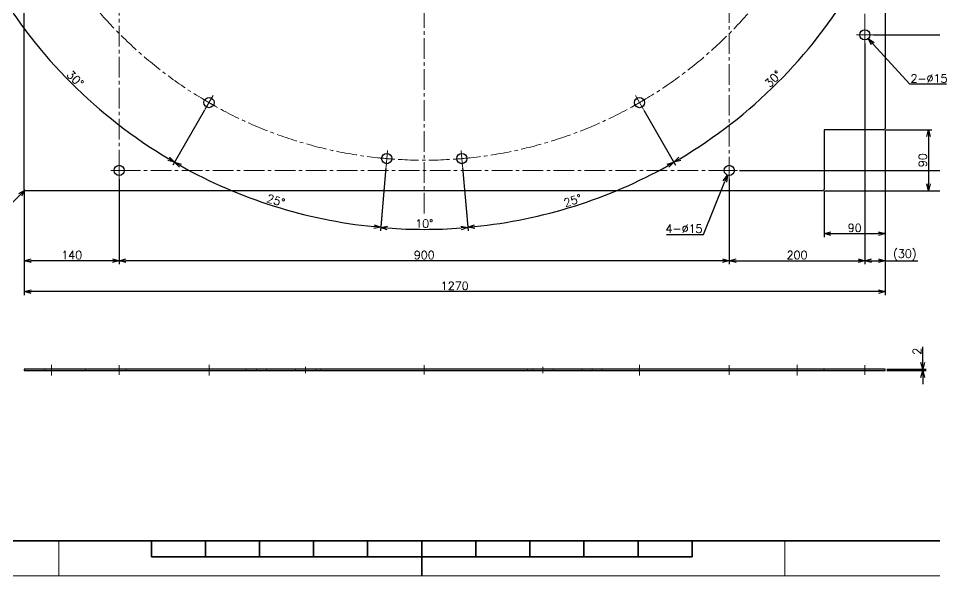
# Model space of a CAD drawing. Header units: millimetres. Extents: x 0 to 3313, y -19 to 2332.
# Drawn here: x 1113 to 2465, y 0 to 823 of the extents above; entities that cross this region are included whole.
import ezdxf

# ---------------------------------------------------------------- set-up
doc = ezdxf.new("R2010")
doc.units = ezdxf.units.MM
doc.header["$LTSCALE"] = 1.6
doc.header["$PDMODE"] = 99
doc.header["$PDSIZE"] = 1
doc.linetypes.add('CENTER2', pattern=[28.575000000000003, 19.05, -3.175, 3.175, -3.175])
doc.linetypes.add('HIDDEN', pattern=[9.524999999999999, 6.35, -3.175])
for name, color, linetype, lineweight in [('04_HIDDEN', 2, 'HIDDEN', 13), ('05_CENTER', 4, 'CENTER2', 13), ('08_DIM', 3, 'Continuous', 13), ('90_FRAME', 5, 'Continuous', 35)]:
    doc.layers.add(name, color=color, linetype=linetype, lineweight=lineweight)
doc.layers.add('10_DRAFT', color=8, linetype='Continuous', lineweight=0, plot=False)
doc.layers.add('91_BLANK', color=5, linetype='Continuous', lineweight=0, plot=False)
doc.styles.add('KSS_TXT', font='txt.shx', dxfattribs={"bigfont": 'extfont2.shx'})
doc.dimstyles.new('KSS_DIM', dxfattribs={"dimscale": 4, "dimtxt": 3, "dimasz": 2.5, "dimexe": 1.25, "dimexo": 0.625, "dimtad": 1, "dimdsep": 46, "dimtxsty": 'KSS_TXT', "dimblk": 'OPEN30', "dimcen": 0, "dimazin": 2, "dimtfac": 0.75, "dimtmove": 0, "dimatfit": 3, "dimldrblk": 'OPEN30', "dimfxl": 1.25, "dimtolj": 1, "dimarcsym": 0})
doc.dimstyles.new('KSS_DIM$3', dxfattribs={"dimscale": 4, "dimtxt": 3, "dimasz": 2.5, "dimexe": 1.25, "dimexo": 0.625, "dimtad": 1, "dimtih": 1, "dimtoh": 1, "dimdsep": 46, "dimtxsty": 'KSS_TXT', "dimblk": 'OPEN30', "dimcen": 0, "dimazin": 2, "dimtfac": 0.75, "dimtofl": 0, "dimtmove": 0, "dimatfit": 3, "dimldrblk": 'OPEN30', "dimfxl": 1.25, "dimtolj": 1, "dimarcsym": 0})

# ---------------------------------------------------------------- blocks, each defined once
blk = doc.blocks.new('_Open30')
at = {"color": 0, "linetype": 'ByBlock', "lineweight": -2}
for p, q in [((-1, 0.26794919), (0, 0)), ((0, 0), (-1, -0.26794919)), ((0, 0), (-1, 0))]:
    blk.add_line(p, q, dxfattribs=at)
blk = doc.blocks.new('*D160')
at = {"layer": '08_DIM', "color": 0, "lineweight": -2, "transparency": 16777216}
for p, q in [((1655.370303333662, 602.6057157614425), (1647.188004083825, 509.0816073788963)), ((1768.35089605352, 602.6057157614425), (1776.533195303358, 509.0816073788963))]:
    blk.add_line(p, q, dxfattribs=at)
blk.add_arc((1711.860599693591, 1248.292757754303), 737.0348168800682, 265.7773882276167, 274.2226117723834, dxfattribs=at)
at = {"layer": 'Defpoints', "color": 0, "transparency": 16777216}
for p in [(1657.444576997012, 626.31477222378), (1766.276622390171, 626.31477222378), (1655.588192690531, 605.096202506672), (1768.133006696651, 605.096202506672), (1690.424149340767, 511.5697433929307)]:
    blk.add_point(p, dxfattribs=at)
at = {"layer": '08_DIM', "color": 0, "lineweight": -2, "transparency": 16777216, "xscale": 10, "yscale": 10, "zscale": 10}
for p, rotation in [((1647.623782797563, 514.062580869355), 175.3886941138098), ((1776.09741658962, 514.062580869355), 4.611305886190208)]:
    blk.add_blockref('_Open30', p, dxfattribs=dict(at, rotation=rotation))
at = {"layer": '08_DIM', "color": 0, "transparency": 16777216, "insert": (1711.860599693591, 519.7579408742346), "char_height": 12, "attachment_point": 5, "style": 'KSS_TXT'}
blk.add_mtext('\\A1;10%%d', dxfattribs=at)
blk = doc.blocks.new('*D161')
at = {"layer": '08_DIM', "color": 0, "lineweight": -2, "transparency": 16777216}
for p, q in [((1387.785693938876, 686.9785555570429), (1340.969051879856, 605.889752871127)), ((1655.370303333662, 602.6057157614425), (1647.209943038945, 509.3323707833882))]:
    blk.add_line(p, q, dxfattribs=at)
blk.add_arc((1711.860599696426, 1248.292757786708), 736.7830956326379, 240.7776538256202, 264.2223461743603, dxfattribs=at)
at = {"layer": 'Defpoints', "color": 0, "transparency": 16777216}
for p in [(1399.685505462719, 707.5896337168151), (1389.035693938877, 689.1436190665036), (1657.444576997012, 626.31477222378), (1655.588192690531, 605.096202506672), (1439.83575155262, 563.5652119684079)]:
    blk.add_point(p, dxfattribs=at)
at = {"layer": '08_DIM', "color": 0, "lineweight": -2, "transparency": 16777216, "xscale": 10, "yscale": 10, "zscale": 10}
for p, rotation in [((1343.469051879857, 610.2198798900482), 150.3888269127989), ((1647.645721752683, 514.313344273847), 354.6111730871816)]:
    blk.add_blockref('_Open30', p, dxfattribs=dict(at, rotation=rotation))
at = {"layer": '08_DIM', "color": 0, "transparency": 16777216, "insert": (1492.864155040311, 553.7247721797622), "char_height": 12, "attachment_point": 5, "rotation": 342.4999999999902, "style": 'KSS_TXT'}
blk.add_mtext('\\A1;25%%d', dxfattribs=at)
blk = doc.blocks.new('*D162')
at = {"layer": '08_DIM', "color": 0, "lineweight": -2, "transparency": 16777216}
for p, q in [((1150.546397461201, 924.2178520471708), (1069.612581655283, 877.4906917050887)), ((1387.785693938876, 686.9785555570429), (1341.058533601273, 606.0447397589719))]:
    blk.add_line(p, q, dxfattribs=at)
blk.add_arc((1711.860599714504, 1248.29275781802), 736.6041322259579, 210.7778427652725, 239.2221572347008, dxfattribs=at)
at = {"layer": 'Defpoints', "color": 0, "transparency": 16777216}
for p in [(1171.157475620981, 936.1176635710062), (1152.711460970662, 925.4678520471707), (1147.589097444247, 774.8127483793705), (1399.685505462719, 707.5896337168151), (1389.035693938877, 689.1436190665036)]:
    blk.add_point(p, dxfattribs=at)
at = {"layer": '08_DIM', "color": 0, "lineweight": -2, "transparency": 16777216, "xscale": 10, "yscale": 10, "zscale": 10}
for p, rotation in [((1073.942708674206, 879.9906917050884), 120.3889213826341), ((1343.558533601275, 610.3748667778931), 329.6110786173392)]:
    blk.add_blockref('_Open30', p, dxfattribs=dict(at, rotation=rotation))
at = {"layer": '08_DIM', "color": 0, "transparency": 16777216, "insert": (1197.013230407463, 733.4453885112183), "char_height": 12, "attachment_point": 5, "rotation": 314.99999999998664, "style": 'KSS_TXT'}
blk.add_mtext('\\A1;30%%d', dxfattribs=at)
blk = doc.blocks.new('*D164')
at = {"layer": '08_DIM', "color": 0, "lineweight": -2, "transparency": 16777216}
for p, q in [((2035.935505455954, 686.9785555570429), (2082.709097410881, 605.9643178386873)), ((1768.35089605352, 602.6057157614425), (1776.503752220848, 509.4181433519414))]:
    blk.add_line(p, q, dxfattribs=at)
blk.add_arc((1711.86059968939, 1248.292757802318), 736.6969954424774, 275.7777447139845, 299.222255286035, dxfattribs=at)
at = {"layer": 'Defpoints', "color": 0, "transparency": 16777216}
for p in [(2024.03569393211, 707.5896337168151), (2034.685505455953, 689.1436190665036), (1766.276622390171, 626.31477222378), (1768.133006696651, 605.096202506672), (1881.754618766766, 531.4535252154641)]:
    blk.add_point(p, dxfattribs=at)
at = {"layer": '08_DIM', "color": 0, "lineweight": -2, "transparency": 16777216, "xscale": 10, "yscale": 10, "zscale": 10}
for p, rotation in [((2080.209097410879, 610.2944448576085), 29.61112764302874), ((1776.06797350711, 514.3991168424001), 185.3888723569908)]:
    blk.add_blockref('_Open30', p, dxfattribs=dict(at, rotation=rotation))
at = {"layer": '08_DIM', "color": 0, "transparency": 16777216, "insert": (1930.831153518986, 553.8068874061917), "char_height": 12, "attachment_point": 5, "rotation": 17.50000000000975, "style": 'KSS_TXT'}
blk.add_mtext('\\A1;25%%d', dxfattribs=at)
blk = doc.blocks.new('*D165')
at = {"layer": '08_DIM', "color": 0, "lineweight": -2, "transparency": 16777216}
for p, q in [((2273.174801933628, 924.2178520471708), (2354.128613156168, 877.4791473459193)), ((2035.935505455954, 686.9785555570429), (2082.674210152726, 606.0247443423497))]:
    blk.add_line(p, q, dxfattribs=at)
blk.add_arc((1711.860599680325, 1248.29275781802), 736.6272209442967, 300.7778183843536, 329.2221816156732, dxfattribs=at)
at = {"layer": 'Defpoints', "color": 0, "transparency": 16777216}
for p in [(2252.563723773848, 936.1176635710062), (2271.009738424167, 925.4678520471707), (2024.03569393211, 707.5896337168151), (2034.685505455953, 689.1436190665036), (2185.35545026131, 684.0035685636012)]:
    blk.add_point(p, dxfattribs=at)
at = {"layer": '08_DIM', "color": 0, "lineweight": -2, "transparency": 16777216, "xscale": 10, "yscale": 10, "zscale": 10}
for p, rotation in [((2349.798486137246, 879.9791473459189), 59.61109080783869), ((2080.174210152724, 610.3548713612709), 210.388909192188)]:
    blk.add_blockref('_Open30', p, dxfattribs=dict(at, rotation=rotation))
at = {"layer": '08_DIM', "color": 0, "transparency": 16777216, "insert": (2226.724295176673, 733.429062321912), "char_height": 12, "attachment_point": 5, "rotation": 45.00000000001336, "style": 'KSS_TXT'}
blk.add_mtext('\\A1;30%%d', dxfattribs=at)
blk = doc.blocks.new('*D166')
at = {"layer": '08_DIM', "color": 0, "lineweight": -2, "transparency": 16777216}
for p, q in [((2374.692691180025, 1698.292755810361), (2511.89322077834, 1698.292755810361)), ((2506.89322077834, 1688.292755810361), (2506.89322077834, 808.2927598088053)), ((2374.692691180025, 798.2927598088053), (2511.89322077834, 798.2927598088053))]:
    blk.add_line(p, q, dxfattribs=at)
at = {"layer": 'Defpoints', "color": 0, "transparency": 16777216}
for p in [(2372.192691180025, 1698.292755810361), (2372.192691180025, 798.2927598088053), (2506.89322077834, 798.2927598088053)]:
    blk.add_point(p, dxfattribs=at)
at = {"layer": '08_DIM', "color": 0, "lineweight": -2, "transparency": 16777216, "xscale": 10, "yscale": 10, "zscale": 10}
for p, rotation in [((2506.89322077834, 1698.292755810361), 90), ((2506.89322077834, 798.2927598088053), 270)]:
    blk.add_blockref('_Open30', p, dxfattribs=dict(at, rotation=rotation))
at = {"layer": '08_DIM', "color": 0, "transparency": 16777216, "insert": (2498.39322077834, 1248.292757809583), "char_height": 12, "attachment_point": 5, "rotation": 90, "style": 'KSS_TXT'}
blk.add_mtext('\\A1;900', dxfattribs=at)
blk = doc.blocks.new('*D167')
at = {"layer": '08_DIM', "color": 0, "lineweight": -2, "transparency": 16777216}
for p, q in [((2174.692691180025, 1898.292755800604), (2572.191176310666, 1898.292755800604)), ((2567.191176310666, 608.2927597968364), (2567.191176310666, 1888.292755800604)), ((2176.701650513314, 598.2927597968364), (2572.191176310666, 598.2927597968364))]:
    blk.add_line(p, q, dxfattribs=at)
at = {"layer": 'Defpoints', "color": 0, "transparency": 16777216}
for p in [(2172.192691180025, 1898.292755800604), (2567.191176310666, 1898.292755800604), (2174.201650513314, 598.2927597968364)]:
    blk.add_point(p, dxfattribs=at)
at = {"layer": '08_DIM', "color": 0, "lineweight": -2, "transparency": 16777216, "xscale": 10, "yscale": 10, "zscale": 10}
for p, rotation in [((2567.191176310666, 1898.292755800604), 90), ((2567.191176310666, 598.2927597968364), 270)]:
    blk.add_blockref('_Open30', p, dxfattribs=dict(at, rotation=rotation))
at = {"layer": '08_DIM', "color": 0, "transparency": 16777216, "insert": (2558.691176310666, 1248.29275779872), "char_height": 12, "attachment_point": 5, "rotation": 90, "style": 'KSS_TXT'}
blk.add_mtext('\\A1;1300', dxfattribs=at)
blk = doc.blocks.new('*D168')
at = {"layer": '08_DIM', "color": 0, "lineweight": -2, "transparency": 16777216}
for p, q in [((2392.360599697207, 1928.292757807597), (2621.300832567393, 1928.292757807597)), ((2616.300832567393, 578.2927578075969), (2616.300832567393, 1918.292757807597)), ((2392.360599697207, 568.2927578075969), (2621.300832567393, 568.2927578075969))]:
    blk.add_line(p, q, dxfattribs=at)
at = {"layer": 'Defpoints', "color": 0, "transparency": 16777216}
for p in [(2389.860599697207, 1928.292757807597), (2616.300832567393, 1928.292757807597), (2389.860599697207, 568.2927578075969)]:
    blk.add_point(p, dxfattribs=at)
at = {"layer": '08_DIM', "color": 0, "lineweight": -2, "transparency": 16777216, "xscale": 10, "yscale": 10, "zscale": 10}
for p, rotation in [((2616.300832567393, 1928.292757807597), 90), ((2616.300832567393, 568.2927578075969), 270)]:
    blk.add_blockref('_Open30', p, dxfattribs=dict(at, rotation=rotation))
at = {"layer": '08_DIM', "color": 0, "transparency": 16777216, "insert": (2607.800832567393, 1248.292757807597), "char_height": 12, "attachment_point": 5, "rotation": 90, "style": 'KSS_TXT'}
blk.add_mtext('\\A1;1360', dxfattribs=at)
blk = doc.blocks.new('*D169')
at = {"layer": '08_DIM', "color": 0, "lineweight": -2, "transparency": 16777216}
for p, q in [((2391.860599697207, 657.7927578075969), (2391.860599697207, 499.8905256019671)), ((2301.860599707212, 567.7927578075969), (2301.860599707212, 499.8905256019671)), ((2311.860599707212, 504.8905256019671), (2381.860599697207, 504.8905256019671))]:
    blk.add_line(p, q, dxfattribs=at)
at = {"layer": 'Defpoints', "color": 0, "transparency": 16777216}
for p in [(2391.860599697207, 660.2927578075969), (2301.860599707212, 570.2927578075969), (2391.860599697207, 504.8905256019671)]:
    blk.add_point(p, dxfattribs=at)
at = {"layer": '08_DIM', "color": 0, "lineweight": -2, "transparency": 16777216, "xscale": 10, "yscale": 10, "zscale": 10, "rotation": 180}
blk.add_blockref('_Open30', (2301.860599707212, 504.8905256019671), dxfattribs=at)
at = {"layer": '08_DIM', "color": 0, "lineweight": -2, "transparency": 16777216, "xscale": 10, "yscale": 10, "zscale": 10}
blk.add_blockref('_Open30', (2391.860599697207, 504.8905256019671), dxfattribs=at)
at = {"layer": '08_DIM', "color": 0, "transparency": 16777216, "insert": (2346.86059970221, 513.390525601967), "char_height": 12, "attachment_point": 5, "style": 'KSS_TXT'}
blk.add_mtext('\\A1;90', dxfattribs=at)
blk = doc.blocks.new('*D170')
at = {"layer": '08_DIM', "color": 0, "lineweight": -2, "transparency": 16777216}
for p, q in [((2391.860599697207, 657.7927578075969), (2391.860599697207, 414.2920952396562)), ((1121.860599707212, 567.7927578075969), (1121.860599707212, 414.2920952396562)), ((2381.860599697207, 419.2920952396562), (1131.860599707212, 419.2920952396562))]:
    blk.add_line(p, q, dxfattribs=at)
at = {"layer": 'Defpoints', "color": 0, "transparency": 16777216}
for p in [(2391.860599697207, 660.2927578075969), (1121.860599707212, 570.2927578075969), (1121.860599707212, 419.2920952396562)]:
    blk.add_point(p, dxfattribs=at)
at = {"layer": '08_DIM', "color": 0, "lineweight": -2, "transparency": 16777216, "xscale": 10, "yscale": 10, "zscale": 10, "rotation": 180}
blk.add_blockref('_Open30', (1121.860599707212, 419.2920952396562), dxfattribs=at)
at = {"layer": '08_DIM', "color": 0, "lineweight": -2, "transparency": 16777216, "xscale": 10, "yscale": 10, "zscale": 10}
blk.add_blockref('_Open30', (2391.860599697207, 419.2920952396562), dxfattribs=at)
at = {"layer": '08_DIM', "color": 0, "transparency": 16777216, "insert": (1756.86059970221, 427.7920952396562), "char_height": 12, "attachment_point": 5, "style": 'KSS_TXT'}
blk.add_mtext('\\A1;1270', dxfattribs=at)
blk = doc.blocks.new('*D172')
at = {"layer": '08_DIM', "color": 0, "lineweight": -2, "transparency": 16777216}
for p, q in [((2392.360599697207, 658.2927578075969), (2460.750668376484, 658.2927578075969)), ((2455.750668376484, 648.2927578075969), (2455.750668376484, 578.2927578075969)), ((2302.360599707212, 568.2927578075969), (2460.750668376484, 568.2927578075969))]:
    blk.add_line(p, q, dxfattribs=at)
at = {"layer": 'Defpoints', "color": 0, "transparency": 16777216}
for p in [(2389.860599697207, 658.2927578075969), (2299.860599707212, 568.2927578075969), (2455.750668376484, 568.2927578075969)]:
    blk.add_point(p, dxfattribs=at)
at = {"layer": '08_DIM', "color": 0, "lineweight": -2, "transparency": 16777216, "xscale": 10, "yscale": 10, "zscale": 10}
for p, rotation in [((2455.750668376484, 658.2927578075969), 90), ((2455.750668376484, 568.2927578075969), 270)]:
    blk.add_blockref('_Open30', p, dxfattribs=dict(at, rotation=rotation))
at = {"layer": '08_DIM', "color": 0, "transparency": 16777216, "insert": (2447.250668376484, 613.2927578075969), "char_height": 12, "attachment_point": 5, "rotation": 90, "style": 'KSS_TXT'}
blk.add_mtext('\\A1;90', dxfattribs=at)
blk = doc.blocks.new('*D175')
at = {"layer": '08_DIM', "color": 0, "lineweight": -2, "transparency": 16777216}
for p, q in [((2361.860599697164, 785.4606683259444), (2361.860599697164, 459.8487454496581)), ((2161.860599697164, 585.4606683259444), (2161.860599697164, 459.8487454496581)), ((2171.860599697164, 464.8487454496581), (2351.860599697164, 464.8487454496581))]:
    blk.add_line(p, q, dxfattribs=at)
at = {"layer": 'Defpoints', "color": 0, "transparency": 16777216}
for p in [(2361.860599697164, 787.9606683259444), (2161.860599697164, 587.9606683259444), (2361.860599697164, 464.8487454496581)]:
    blk.add_point(p, dxfattribs=at)
at = {"layer": '08_DIM', "color": 0, "lineweight": -2, "transparency": 16777216, "xscale": 10, "yscale": 10, "zscale": 10, "rotation": 180}
blk.add_blockref('_Open30', (2161.860599697164, 464.8487454496581), dxfattribs=at)
at = {"layer": '08_DIM', "color": 0, "lineweight": -2, "transparency": 16777216, "xscale": 10, "yscale": 10, "zscale": 10}
blk.add_blockref('_Open30', (2361.860599697164, 464.8487454496581), dxfattribs=at)
at = {"layer": '08_DIM', "color": 0, "transparency": 16777216, "insert": (2261.860599697164, 473.3487454496581), "char_height": 12, "attachment_point": 5, "style": 'KSS_TXT'}
blk.add_mtext('\\A1;200', dxfattribs=at)
blk = doc.blocks.new('*D176')
at = {"layer": '08_DIM', "color": 0, "lineweight": -2, "transparency": 16777216}
for p, q in [((2361.860599697164, 785.4606683259444), (2361.860599697164, 459.8487454496581)), ((2391.860599697207, 657.7927578075969), (2391.860599697207, 459.8487454496581)), ((2371.860599697164, 464.8487454496581), (2381.860599697207, 464.8487454496581)), ((2391.860599697207, 464.8487454496581), (2439.860599697207, 464.8487454496581))]:
    blk.add_line(p, q, dxfattribs=at)
at = {"layer": 'Defpoints', "color": 0, "transparency": 16777216}
for p in [(2361.860599697164, 787.9606683259444), (2391.860599697207, 660.2927578075969), (2391.860599697207, 464.8487454496581)]:
    blk.add_point(p, dxfattribs=at)
at = {"layer": '08_DIM', "color": 0, "lineweight": -2, "transparency": 16777216, "xscale": 10, "yscale": 10, "zscale": 10, "rotation": 180}
blk.add_blockref('_Open30', (2361.860599697164, 464.8487454496581), dxfattribs=at)
at = {"layer": '08_DIM', "color": 0, "lineweight": -2, "transparency": 16777216, "xscale": 10, "yscale": 10, "zscale": 10}
blk.add_blockref('_Open30', (2391.860599697207, 464.8487454496581), dxfattribs=at)
at = {"layer": '08_DIM', "color": 0, "transparency": 16777216, "insert": (2420.860599697207, 473.3487454496581), "char_height": 12, "attachment_point": 5, "style": 'KSS_TXT'}
blk.add_mtext('\\A1;(30)', dxfattribs=at)
blk = doc.blocks.new('*D177')
at = {"layer": '08_DIM', "color": 0, "lineweight": -2, "transparency": 16777216}
for p, q in [((1261.86059971726, 585.4606683259444), (1261.86059971726, 459.8487454496581)), ((2161.860599697164, 585.4606683259444), (2161.860599697164, 459.8487454496581)), ((2151.860599697164, 464.8487454496581), (1271.86059971726, 464.8487454496581))]:
    blk.add_line(p, q, dxfattribs=at)
at = {"layer": 'Defpoints', "color": 0, "transparency": 16777216}
for p in [(1261.86059971726, 587.9606683259444), (2161.860599697164, 587.9606683259444), (1261.86059971726, 464.8487454496581)]:
    blk.add_point(p, dxfattribs=at)
at = {"layer": '08_DIM', "color": 0, "lineweight": -2, "transparency": 16777216, "xscale": 10, "yscale": 10, "zscale": 10, "rotation": 180}
blk.add_blockref('_Open30', (1261.86059971726, 464.8487454496581), dxfattribs=at)
at = {"layer": '08_DIM', "color": 0, "lineweight": -2, "transparency": 16777216, "xscale": 10, "yscale": 10, "zscale": 10}
blk.add_blockref('_Open30', (2161.860599697164, 464.8487454496581), dxfattribs=at)
at = {"layer": '08_DIM', "color": 0, "transparency": 16777216, "insert": (1711.860599707212, 473.3487454496581), "char_height": 12, "attachment_point": 5, "style": 'KSS_TXT'}
blk.add_mtext('\\A1;900', dxfattribs=at)
blk = doc.blocks.new('*D178')
at = {"layer": '08_DIM', "color": 0, "lineweight": -2, "transparency": 16777216}
for p, q in [((1261.86059971726, 585.4606683259444), (1261.86059971726, 459.8487454496581)), ((1121.860599707212, 567.7927578075969), (1121.860599707212, 459.8487454496581)), ((1251.86059971726, 464.8487454496581), (1131.860599707212, 464.8487454496581))]:
    blk.add_line(p, q, dxfattribs=at)
at = {"layer": 'Defpoints', "color": 0, "transparency": 16777216}
for p in [(1261.86059971726, 587.9606683259444), (1121.860599707212, 570.2927578075969), (1121.860599707212, 464.8487454496581)]:
    blk.add_point(p, dxfattribs=at)
at = {"layer": '08_DIM', "color": 0, "lineweight": -2, "transparency": 16777216, "xscale": 10, "yscale": 10, "zscale": 10, "rotation": 180}
blk.add_blockref('_Open30', (1121.860599707212, 464.8487454496581), dxfattribs=at)
at = {"layer": '08_DIM', "color": 0, "lineweight": -2, "transparency": 16777216, "xscale": 10, "yscale": 10, "zscale": 10}
blk.add_blockref('_Open30', (1261.86059971726, 464.8487454496581), dxfattribs=at)
at = {"layer": '08_DIM', "color": 0, "transparency": 16777216, "insert": (1191.860599712236, 473.3487454496581), "char_height": 12, "attachment_point": 5, "style": 'KSS_TXT'}
blk.add_mtext('\\A1;140', dxfattribs=at)
blk = doc.blocks.new('*D183')
at = {"layer": '08_DIM', "color": 0, "lineweight": -2, "transparency": 16777216}
blk.add_line((1115.789531895346, 562.2216899957311), (1064.905747401313, 511.3379055016972), dxfattribs=at)
at = {"layer": 'Defpoints', "color": 0, "transparency": 16777216}
for p in [(1122.860599707212, 569.2927578075969), (1041.658052938652, 488.0902110390375), (1041.658052938653, 488.0902110390373)]:
    blk.add_point(p, dxfattribs=at)
at = {"layer": '08_DIM', "color": 0, "lineweight": -2, "transparency": 16777216, "xscale": 10, "yscale": 10, "zscale": 10, "rotation": 45}
blk.add_blockref('_Open30', (1122.860599707212, 569.2927578075967), dxfattribs=at)
at = {"layer": '08_DIM', "color": 0, "transparency": 16777216, "insert": (1076.248918682847, 534.7018920634026), "char_height": 12, "attachment_point": 5, "rotation": 45, "style": 'KSS_TXT'}
blk.add_mtext('\\A1;6-C2', dxfattribs=at)
blk = doc.blocks.new('*D188')
at = {"layer": '08_DIM', "color": 0, "lineweight": -2, "transparency": 16777216}
for p, q in [((2427.98458433707, 725.4373425049304), (2373.621831510655, 785.3342326297168)), ((2482.48458433707, 725.4373425049304), (2427.98458433707, 725.4373425049304))]:
    blk.add_line(p, q, dxfattribs=at)
at = {"layer": 'Defpoints', "color": 0, "transparency": 16777216}
for p in [(2356.820071783878, 803.8464142970304), (2366.901127619944, 792.7391052966424)]:
    blk.add_point(p, dxfattribs=at)
at = {"layer": '08_DIM', "color": 0, "lineweight": -2, "transparency": 16777216, "xscale": 10, "yscale": 10, "zscale": 10, "rotation": 132.2270602294796}
blk.add_blockref('_Open30', (2366.901127619944, 792.7391052966424), dxfattribs=at)
at = {"layer": '08_DIM', "color": 0, "transparency": 16777216, "insert": (2456.48458433707, 733.9456758382637), "char_height": 12, "attachment_point": 5, "style": 'KSS_TXT'}
blk.add_mtext('\\A1;2-%%C15', dxfattribs=at)
blk = doc.blocks.new('*D189')
at = {"layer": '08_DIM', "color": 0, "lineweight": -2, "transparency": 16777216}
for p, q in [((2123.658794889264, 503.6638896356671), (2155.30951637804, 582.0652120066221)), ((2069.158794889264, 503.6638896356671), (2123.658794889264, 503.6638896356671))]:
    blk.add_line(p, q, dxfattribs=at)
at = {"layer": 'Defpoints', "color": 0, "transparency": 16777216}
for p in [(2164.668206840714, 605.2474231354996), (2159.052992563109, 591.3380964581731)]:
    blk.add_point(p, dxfattribs=at)
at = {"layer": '08_DIM', "color": 0, "lineweight": -2, "transparency": 16777216, "xscale": 10, "yscale": 10, "zscale": 10, "rotation": 68.01600257840246}
blk.add_blockref('_Open30', (2159.052992563109, 591.3380964581731), dxfattribs=at)
at = {"layer": '08_DIM', "color": 0, "transparency": 16777216, "insert": (2095.158794889264, 512.1722229690005), "char_height": 12, "attachment_point": 5, "style": 'KSS_TXT'}
blk.add_mtext('\\A1;4-%%C15', dxfattribs=at)
blk = doc.blocks.new('*D190')
at = {"layer": '08_DIM', "color": 0, "lineweight": -2, "transparency": 16777216}
for p, q in [((2447.288384822194, 314.7450280612302), (2447.288384822194, 337.7450280612302)), ((2394.360599697415, 304.7450280612302), (2452.288384822194, 304.7450280612302)), ((2394.360599697415, 302.7450280612302), (2452.288384822194, 302.7450280612302)), ((2447.288384822194, 302.7450280612302), (2447.288384822194, 304.7450280612302)), ((2447.288384822194, 292.7450280612302), (2447.288384822194, 282.7450280612302))]:
    blk.add_line(p, q, dxfattribs=at)
at = {"layer": 'Defpoints', "color": 0, "transparency": 16777216}
for p in [(2391.860599697415, 304.7450280612302), (2391.860599697415, 302.7450280612302), (2447.288384822194, 304.7450280612302)]:
    blk.add_point(p, dxfattribs=at)
at = {"layer": '08_DIM', "color": 0, "lineweight": -2, "transparency": 16777216, "xscale": 10, "yscale": 10, "zscale": 10}
for p, rotation in [((2447.288384822194, 304.7450280612302), 270), ((2447.288384822194, 302.7450280612302), 90)]:
    blk.add_blockref('_Open30', p, dxfattribs=dict(at, rotation=rotation))
at = {"layer": '08_DIM', "color": 0, "transparency": 16777216, "insert": (2438.788384822194, 331.2450280612302), "char_height": 12, "attachment_point": 5, "rotation": 90, "style": 'KSS_TXT'}
blk.add_mtext('\\A1;2', dxfattribs=at)

msp = doc.modelspace()

# ---------------------------------------------------------------- linework, layer by layer
at = {"color": 0}
msp.add_line((2301.860599707212, 302.7450280612302), (2301.860599707212, 304.7450280707108), dxfattribs=at)
for points in [[(2301.860599707212, 1838.292757813767), (2389.860599697207, 1838.292757813767), (2391.860599697207, 1836.292757813767), (2391.860599697207, 660.2927578097942), (2389.860599697207, 658.2927578097942), (2301.860599707212, 658.2927578097942)], [(2301.860599707212, 658.2927578097942), (2301.860599707212, 570.2927578097942), (2299.860599707212, 568.2927578097942), (1123.860599707212, 568.2927578097942), (1121.860599707212, 570.2927578097942), (1121.860599707212, 941.4947786475996)]]:
    msp.add_lwpolyline(points, dxfattribs=at)
msp.add_lwpolyline([(1121.860599707212, 302.7450280612302), (2391.860599697415, 302.7450280612302), (2391.860599697415, 304.7450280612302), (1121.860599707212, 304.7450280612302)], close=True, dxfattribs=at)
for centre in [(2361.860599701911, 798.2927597968364), (1394.360599690062, 698.3666264052436), (2029.360599704767, 698.3666264052436), (1656.516703041339, 615.7091245190704), (1767.204496345843, 615.7091245190704), (1261.860599722007, 598.2927597968364), (2161.860599701911, 598.2927597968364)]:
    msp.add_circle(centre, 7.5, dxfattribs=at)
at = {"layer": '04_HIDDEN', "color": 254}
for p, q in [((1152.004517821788, 304.7450280572757), (1152.004517821788, 302.7450280612302)), ((1272.004517821788, 304.7450280572757), (1272.004517821788, 302.7450280612302))]:
    msp.add_line(p, q, dxfattribs=at)
at = {"layer": '04_HIDDEN'}
for p, q in [((1449.373226291053, 304.7450280612302), (1449.373226291053, 302.7450280636822)), ((1479.373226291053, 304.7450280612302), (1479.373226291053, 302.7450280636822)), ((1521.86059970269, 304.7450278343949), (1521.86059970269, 302.7450278368469)), ((1551.86059970269, 304.7450278343949), (1551.86059970269, 302.7450278368469)), ((1559.360599702748, 304.7450280612302), (1559.360599702748, 302.7450280612302)), ((1864.360599692212, 304.7450280612302), (1864.360599692212, 302.7450280612302)), ((1871.860599692271, 304.7450278343949), (1871.860599692271, 302.7450278368469)), ((1901.860599692271, 304.7450278343949), (1901.860599692271, 302.7450278368469)), ((1944.347973131869, 304.7450280612302), (1944.347973131869, 302.7450280636822)), ((1974.347973131869, 304.7450280612302), (1974.347973131869, 302.7450280636822))]:
    msp.add_line(p, q, dxfattribs=at)
at = {"layer": '05_CENTER'}
for p, q in [((1711.860599697415, 534.4379604108972), (1711.860599697415, 1962.147555184346)), ((2361.860599697164, 1698.292755810361), (2361.860599697164, 798.2927598088054)), ((2374.201650513314, 798.2927597968364), (2349.519548890508, 798.2927597968364)), ((2361.860599701911, 785.951708985448), (2361.860599701911, 810.6338106082394)), ((1400.383037654978, 708.7977949429651), (1388.338161731026, 687.9354578718185)), ((2023.338161739852, 708.7977949429651), (2035.383037663803, 687.9354578718185)), ((1657.566161824569, 627.7044931080154), (1655.466601704218, 603.7064111196005)), ((1766.154716242734, 627.7081660517206), (1768.254276457646, 603.7100829824913)), ((1261.860599722007, 585.951708985448), (1261.860599722007, 610.6338106082394)), ((2161.860599701911, 585.951708985448), (2161.860599701911, 610.6338106082394)), ((1274.20165053341, 598.2927597968364), (1249.519548910604, 598.2927597968364)), ((2174.201650513314, 598.2927597968364), (2149.519548890508, 598.2927597968364)), ((1261.860599697666, 296.6606737419588), (1261.860599697666, 310.8843529141686)), ((1536.86059970269, 308.3435026434508), (1536.86059970269, 299.1358014162524)), ((1711.86059969748, 310.6227939441706), (1711.86059969748, 296.8672621828518)), ((1886.860599692271, 308.3435026434508), (1886.860599692271, 299.1358014162524)), ((2161.860599697164, 296.6606737419588), (2161.860599697164, 310.8843529141686)), ((2361.860599697164, 296.6606737419588), (2361.860599697164, 310.8843529141686))]:
    msp.add_line(p, q, dxfattribs=at)
at = {"layer": '05_CENTER', "color": 9}
for p, q in [((1161.934468295822, 311.1410276496808), (1161.934468295822, 295.5147790019892)), ((1394.360599698906, 311.1410276496808), (1394.360599698906, 295.5147790019892)), ((2029.360599695923, 311.1410276496808), (2029.360599695923, 295.5147790019892)), ((2261.786731099008, 311.1410276496808), (2261.786731099008, 295.5147790019892))]:
    msp.add_line(p, q, dxfattribs=at)
at = {"layer": '05_CENTER'}
msp.add_lwpolyline([(1261.86059971726, 1898.292755800604), (2161.860599697164, 1898.292755800604), (2161.860599697164, 598.2927598088054), (1261.86059971726, 598.2927598088054)], close=True, dxfattribs=at)
msp.add_circle((1711.860599708809, 1248.292757802453), 634.9999999914313, dxfattribs=at)
for centre, start, end in [((1711.860599697415, 1248.292757799819), 238.9131796818914, 241.0868203164415), ((1711.860599697415, 1248.292757799819), 298.9131796835585, 301.0868203181086), ((1711.860599717511, 1248.292757797542), 263.9131796818791, 266.0868203163058), ((1711.860599696913, 1248.292757797542), 273.9131796836941, 276.0868203181209)]:
    msp.add_arc(centre, 634.9999999929454, start, end, dxfattribs=at)
at = {"layer": '10_DRAFT'}
for p, q in [((1212.004517821788, 304.7450280572757), (1212.004517821788, 302.7450280612302)), ((1464.37322628871, 304.7450280612302), (1464.37322628871, 302.7450280636822)), ((1711.86059969748, 304.7450280657922), (1711.86059969748, 302.7450280612302)), ((1959.347973129527, 304.7450280612302), (1959.347973129527, 302.7450280636822))]:
    msp.add_line(p, q, dxfattribs=at)
at = {"layer": '90_FRAME', "color": 4, "lineweight": 13}
for p, q in [((1172.70242777196, -1.126752522395691e-07), (1172.70242777196, 51.61591018200809)), ((2243.636907767629, -1.126752522395691e-07), (2243.636907767629, 51.61591018200809))]:
    msp.add_line(p, q, dxfattribs=at)
at = {"layer": '90_FRAME'}
for p, q in [((1309.341096342836, 27.68619589638555), (1309.341096342836, 51.61591018200809)), ((1389.106810628231, 27.68619589638555), (1389.106810628231, 51.61591018200809)), ((1468.872524913625, 27.68619589638555), (1468.872524913625, 51.61591018200809)), ((1548.63823919901, 27.68619589638555), (1548.63823919901, 51.61591018200809)), ((1628.403953484405, 27.68619589638555), (1628.403953484405, 51.61591018200809)), ((1708.169667769799, -1.126752522395691e-07), (1708.169667769799, 51.61591018200808)), ((1787.935382055184, 27.68619589638555), (1787.935382055184, 51.61591018200809)), ((1867.701096340579, 27.68619589638555), (1867.701096340579, 51.61591018200809)), ((1947.466810625973, 27.68619589638555), (1947.466810625973, 51.61591018200809)), ((2027.232524911368, 27.68619589638555), (2027.232524911368, 51.61591018200809)), ((2106.998239196764, 27.68619589638555), (2106.998239196764, 51.61591018200809)), ((1309.341096342836, 27.68619589638555), (2106.998239196764, 27.68619589638555))]:
    msp.add_line(p, q, dxfattribs=at)
msp.add_lwpolyline([(155.3836106315844, 51.61591018200809), (3260.955724908015, 51.61591018200807), (3260.955724908015, 2271.831485601825), (155.3836106315844, 2271.831485601825)], close=True, dxfattribs=at)
at = {"layer": '91_BLANK'}
msp.add_lwpolyline([(-8.093381893559126e-07, -1.126752522395691e-07), (3312.803439188015, -1.126752522395691e-07), (3312.803439188015, 2331.679199898026), (-8.093381893559126e-07, 2331.679199898026)], close=True, dxfattribs=at)

# ---------------------------------------------------------------- dimensions: what is measured, and where the dimension line sits
at = {"layer": '08_DIM'}
for base, p1, p2, picture, middle in [((2616.300832567393, 1928.292757807597), (2389.860599697207, 568.2927578075969), (2389.860599697207, 1928.292757807597), '*D168', (2607.800832567393, 1248.292757807597)), ((2567.191176310666, 1898.292755800604), (2174.201650513314, 598.2927597968364), (2172.192691180025, 1898.292755800604), '*D167', (2558.691176310666, 1248.29275779872)), ((2506.89322077834, 798.2927598088053), (2372.192691180025, 1698.292755810361), (2372.192691180025, 798.2927598088053), '*D166', (2498.39322077834, 1248.292757809583)), ((2455.750668376484, 568.2927578075969), (2389.860599697207, 658.2927578075969), (2299.860599707212, 568.2927578075969), '*D172', (2447.250668376484, 613.2927578075969))]:
    dim = msp.add_linear_dim(base=base, p1=p1, p2=p2, angle=90, dimstyle='KSS_DIM', override={"dimarcsym": 1}, dxfattribs=at)
    dim.commit()
    dim.dimension.update_dxf_attribs({"geometry": picture, "text_midpoint": middle})
for base, line1, line2, picture, middle in [((1147.589097444247, 774.8127483793705), ((1171.157475620981, 936.1176635710062), (1152.711460970662, 925.4678520471707)), ((1399.685505462719, 707.5896337168151), (1389.035693938877, 689.1436190665036)), '*D162', (1197.013230407463, 733.4453885112183)), ((2185.35545026131, 684.0035685636012), ((2024.03569393211, 707.5896337168151), (2034.685505455953, 689.1436190665036)), ((2252.563723773848, 936.1176635710062), (2271.009738424167, 925.4678520471707)), '*D165', (2226.724295176673, 733.429062321912)), ((1439.83575155262, 563.5652119684079), ((1399.685505462719, 707.5896337168151), (1389.035693938877, 689.1436190665036)), ((1657.444576997012, 626.31477222378), (1655.588192690531, 605.096202506672)), '*D161', (1492.864155040311, 553.7247721797622)), ((1881.754618766766, 531.4535252154641), ((1766.276622390171, 626.31477222378), (1768.133006696651, 605.096202506672)), ((2024.03569393211, 707.5896337168151), (2034.685505455953, 689.1436190665036)), '*D164', (1930.831153518986, 553.8068874061917)), ((1690.424149340767, 511.5697433929307), ((1657.444576997012, 626.31477222378), (1655.588192690531, 605.096202506672)), ((1766.276622390171, 626.31477222378), (1768.133006696651, 605.096202506672)), '*D160', (1711.860599693591, 519.7579408742346))]:
    dim = msp.add_angular_dim_2l(base=base, line1=line1, line2=line2, dimstyle='KSS_DIM', override={"dimarcsym": 1}, dxfattribs=at)
    dim.commit()
    dim.dimension.update_dxf_attribs({"geometry": picture, "text_midpoint": middle})
for p1, p2, text, picture, middle in [((2356.820071783878, 803.8464142970304), (2366.901127619944, 792.7391052966424), '2-<>', '*D188', (2456.48458433707, 725.4373425049304)), ((2164.668206840714, 605.2474231354996), (2159.052992563109, 591.3380964581731), '4-<>', '*D189', (2095.158794889264, 503.6638896356671))]:
    dim = msp.add_diameter_dim_2p(p1=p1, p2=p2, text=text, dimstyle='KSS_DIM$3', override={"dimpost": '%%C<>', "dimtix": 1}, dxfattribs=at)
    dim.commit()
    dim.dimension.update_dxf_attribs({"geometry": picture, "text_midpoint": middle, "dimtype": 163})
for base, p1, p2, picture, middle in [((2361.860599697164, 464.8487454496581), (2161.860599697164, 587.9606683259444), (2361.860599697164, 787.9606683259444), '*D175', (2261.860599697164, 473.3487454496581)), ((1121.860599707212, 419.2920952396562), (2391.860599697207, 660.2927578075969), (1121.860599707212, 570.2927578075969), '*D170', (1756.86059970221, 427.7920952396562)), ((2391.860599697207, 504.8905256019671), (2301.860599707212, 570.2927578075969), (2391.860599697207, 660.2927578075969), '*D169', (2346.86059970221, 513.390525601967)), ((1121.860599707212, 464.8487454496581), (1261.86059971726, 587.9606683259444), (1121.860599707212, 570.2927578075969), '*D178', (1191.860599712236, 473.3487454496581)), ((1261.86059971726, 464.8487454496581), (2161.860599697164, 587.9606683259444), (1261.86059971726, 587.9606683259444), '*D177', (1711.860599707212, 473.3487454496581))]:
    dim = msp.add_linear_dim(base=base, p1=p1, p2=p2, dimstyle='KSS_DIM', override={"dimarcsym": 1}, dxfattribs=at)
    dim.commit()
    dim.dimension.update_dxf_attribs({"geometry": picture, "text_midpoint": middle})
dim = msp.add_linear_dim(base=(2391.860599697207, 464.8487454496581), p1=(2361.860599697164, 787.9606683259444), p2=(2391.860599697207, 660.2927578075969), text='(<>)', dimstyle='KSS_DIM', override={"dimarcsym": 1}, dxfattribs=at)
dim.commit()
dim.dimension.update_dxf_attribs({"geometry": '*D176', "text_midpoint": (2420.860599697207, 473.3487454496581)})
dim = msp.add_aligned_dim(p1=(1122.860599707212, 569.2927578075969), p2=(1041.658052938652, 488.0902110390375), distance=9.582986925532113e-13, text='6-C2', dimstyle='KSS_DIM', override={"dimse1": 1, "dimse2": 1, "dimsd2": 1}, dxfattribs=at)
dim.commit()
dim.dimension.update_dxf_attribs({"geometry": '*D183', "text_midpoint": (1076.248918682847, 534.7018920634026)})
dim = msp.add_linear_dim(base=(2447.288384822194, 304.7450280612302), p1=(2391.860599697415, 302.7450280612302), p2=(2391.860599697415, 304.7450280612302), angle=90, dimstyle='KSS_DIM', dxfattribs=at)
dim.commit()
dim.dimension.update_dxf_attribs({"geometry": '*D190', "text_midpoint": (2438.788384822194, 331.2450280612302)})

doc.saveas('drawing.dxf')
